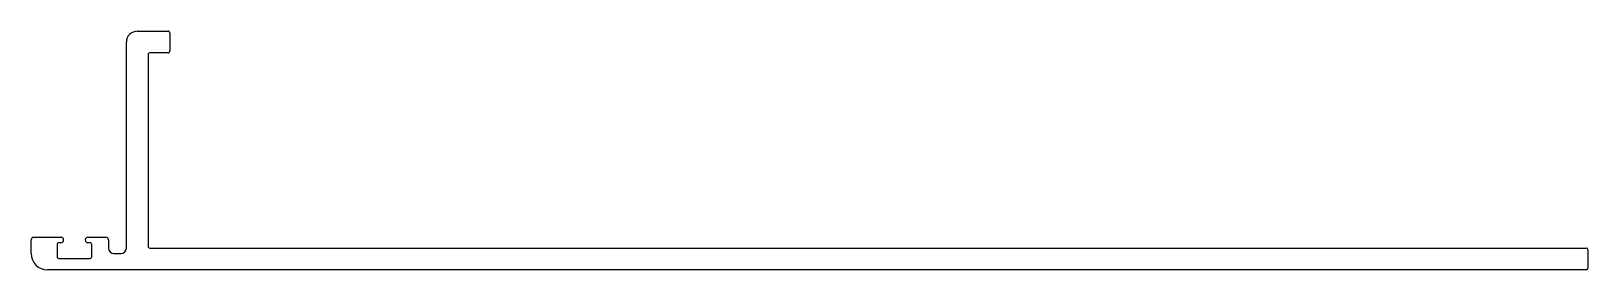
# Model space of a CAD drawing. Extents: x 455 to 743, y 796 to 840.
import ezdxf

# ---------------------------------------------------------------- set-up
doc = ezdxf.new("R2010")
doc.units = 0
doc.layers.get('0').update_dxf_attribs({"linetype": 'CONTINUOUS'})

msp = doc.modelspace()

# ---------------------------------------------------------------- linework, layer by layer
for p, q in [((474.73, 840.39), (480.43, 840.39)), ((480.73, 840.09), (480.73, 836.69)), ((472.73, 800.39), (472.73, 838.39)), ((476.73, 836.09), (476.73, 800.69)), ((480.43, 836.39), (477.03, 836.39)), ((455.13, 799.39), (455.13, 801.89)), ((455.63, 802.39), (460.63, 802.39)), ((459.93, 801.09), (459.93, 798.79)), ((460.63, 801.39), (460.23, 801.39)), ((465.63, 802.39), (468.93, 802.39)), ((466.03, 801.39), (465.63, 801.39)), ((466.33, 798.79), (466.33, 801.09)), ((469.43, 801.89), (469.43, 800.39)), ((477.03, 800.39), (742.43, 800.39)), ((742.73, 800.09), (742.73, 796.69)), ((460.23, 798.49), (466.03, 798.49)), ((470.43, 799.39), (471.73, 799.39)), ((742.43, 796.39), (458.13, 796.39))]:
    msp.add_line(p, q)
for centre, radius, start, end in [((474.73, 838.39), 2, 90, 180), ((480.43, 840.09), 0.3, 0.0023, 90.0093), ((477.03, 836.09), 0.3, 89.9907, 179.9977), ((480.43, 836.69), 0.3, 269.9907, 0), ((455.63, 801.89), 0.5, 90, 180), ((460.23, 801.09), 0.3, 89.9907, 179.9977), ((460.63, 801.89), 0.5, 270, 90), ((465.63, 801.89), 0.5, 90, 270), ((466.03, 801.09), 0.3, 0.0023, 90.0093), ((468.93, 801.89), 0.5, 360, 90), ((470.43, 800.39), 1, 180, 270), ((471.73, 800.39), 1, 270, 360), ((477.03, 800.69), 0.3, 180, 270.0093), ((742.43, 800.09), 0.3, 0, 90), ((458.13, 799.39), 3, 180, 270), ((460.23, 798.79), 0.3, 180, 270.0093), ((466.03, 798.79), 0.3, 269.9907, 0), ((742.43, 796.69), 0.3, 270, 0)]:
    msp.add_arc(centre, radius, start, end)

doc.saveas('drawing.dxf')
